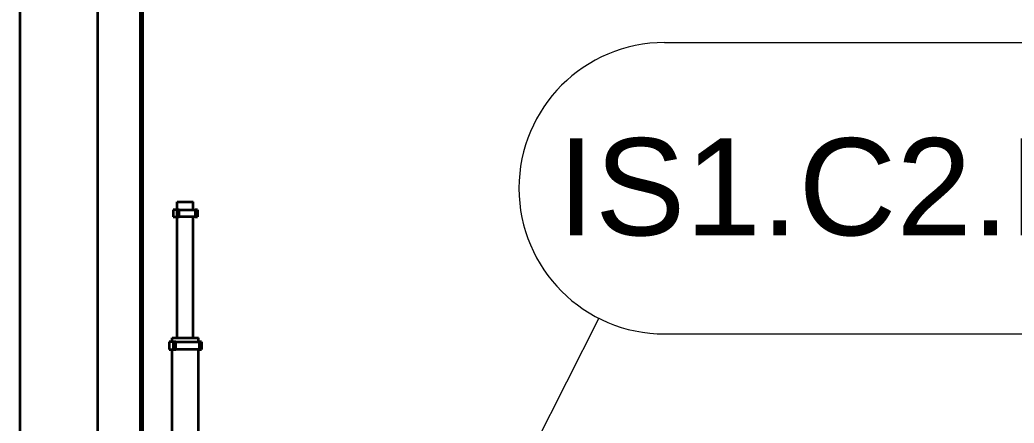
# Model space of a CAD drawing. Header units: millimetres. Extents: x 0 to 42050, y 0 to 29700.
# Drawn here: x 24069 to 25349, y 21678 to 22197 of the extents above; entities that cross this region are included whole.
import ezdxf

# ---------------------------------------------------------------- set-up
doc = ezdxf.new("R2010")
doc.units = ezdxf.units.MM
doc.header["$LTSCALE"] = 50
doc.layers.add('Symbol', color=7, linetype='Continuous', lineweight=18)
doc.layers.add('Visible', color=7, linetype='Continuous', lineweight=35)
doc.styles.add('Note Text', font='arial.ttf')

# ---------------------------------------------------------------- blocks, each defined once
blk = doc.blocks.new('Balloon45')
at = {"layer": 'Symbol'}
for p, q in [((497.984, 443.359), (513.808, 443.359)), ((493.743, 431.226), (496.297, 436.274)), ((497.984, 435.859), (513.808, 435.859))]:
    blk.add_line(p, q, dxfattribs=at)
blk.add_arc((497.984, 439.609), 3.75, 90, 270, dxfattribs=at)
at = {"layer": 'Symbol', "insert": (505.896, 439.63), "char_height": 2.5, "attachment_point": 5, "style": 'Note Text'}
blk.add_mtext('IS1.C2.HW01', dxfattribs=at)

msp = doc.modelspace()

# ---------------------------------------------------------------- linework, layer by layer
at = {"layer": 'Visible'}
for p, q in [((24068.83, 26745.33), (24068.83, 21385.88)), ((24168.83, 26745.33), (24168.83, 21385.88)), ((24271.48, 21962.88), (24292.18, 21962.88)), ((24271.48, 21952.88), (24271.48, 21962.88)), ((24292.18, 21952.88), (24292.18, 21962.88)), ((24271.01, 21952.88), (24266.26, 21952.88)), ((24266.26, 21952.88), (24266.26, 21943.88)), ((24274.09, 21952.88), (24271.01, 21952.88)), ((24271.01, 21952.88), (24271.01, 21943.88)), ((24274.09, 21952.88), (24294.48, 21952.88)), ((24274.09, 21943.88), (24274.09, 21952.88)), ((24297.4, 21952.88), (24294.48, 21952.88)), ((24294.48, 21952.88), (24294.48, 21943.88)), ((24297.4, 21952.88), (24297.4, 21943.88)), ((24266.26, 21943.88), (24271.01, 21943.88)), ((24271.01, 21943.88), (24274.09, 21943.88)), ((24271.48, 21787.88), (24271.48, 21943.88)), ((24294.48, 21943.88), (24274.09, 21943.88)), ((24292.18, 21787.88), (24292.18, 21943.88)), ((24294.48, 21943.88), (24297.4, 21943.88)), ((24264.9, 21787.88), (24298.76, 21787.88)), ((24264.9, 21782.88), (24264.9, 21787.88)), ((24298.76, 21782.88), (24298.76, 21787.88)), ((24266.32, 21782.88), (24261.12, 21782.88)), ((24261.12, 21782.88), (24261.12, 21772.88)), ((24261.12, 21772.88), (24266.32, 21772.88)), ((24264.9, 21507.88), (24264.9, 21772.88)), ((24269.91, 21782.88), (24266.32, 21782.88)), ((24266.32, 21782.88), (24266.32, 21772.88)), ((24266.32, 21772.88), (24269.91, 21772.88)), ((24269.91, 21772.88), (24269.91, 21782.88)), ((24269.91, 21782.88), (24299.83, 21782.88)), ((24299.83, 21772.88), (24269.91, 21772.88)), ((24298.76, 21507.88), (24298.76, 21772.88)), ((24302.55, 21782.88), (24299.83, 21782.88)), ((24299.83, 21782.88), (24299.83, 21772.88)), ((24299.83, 21772.88), (24302.55, 21772.88)), ((24302.55, 21782.88), (24302.55, 21772.88))]:
    msp.add_line(p, q, dxfattribs=at)
at = {"layer": 'Visible', "color": 9, "true_color": 0xc0c0c0}
for p, q in [((24224.19, 21382.88), (24224.19, 26112.33)), ((24227.07, 21410.38), (24227.07, 26112.33))]:
    msp.add_line(p, q, dxfattribs=at)

# ---------------------------------------------------------------- block references
at = {"layer": 'Symbol', "xscale": 50, "yscale": 50, "zscale": 50}
msp.add_blockref('Balloon45', (0, 0), dxfattribs=at)

doc.saveas('drawing.dxf')
